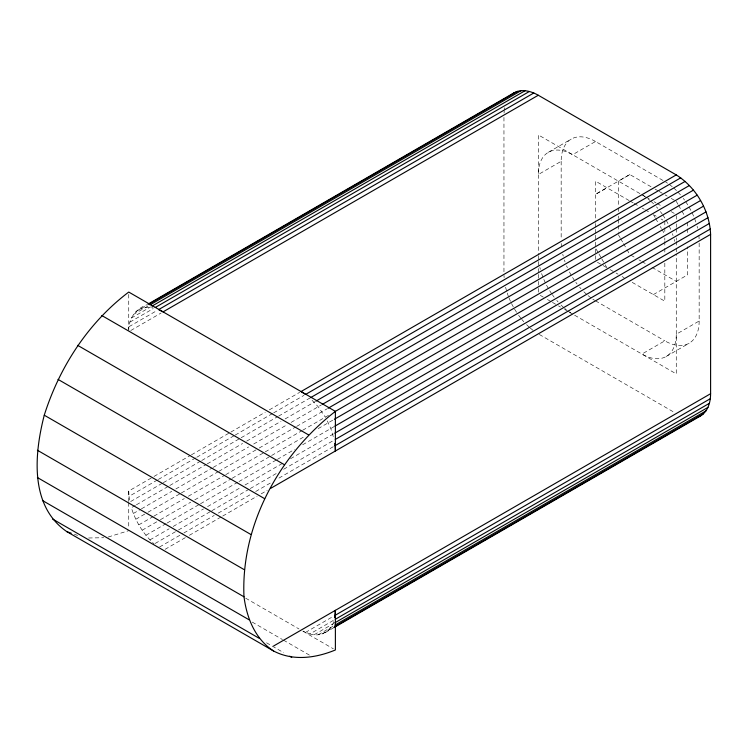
<?xml version="1.0" encoding="UTF-8"?>
<svg xmlns="http://www.w3.org/2000/svg" width="748" height="748" viewBox="0 0 748 748"><rect width="100%" height="100%" fill="white"/><g stroke="black" fill="none" stroke-linecap="round" stroke-linejoin="round"><path stroke-width="0.56" stroke-dasharray="3.74 2.81" d="M128.796 330.691C128.123 318.929 135.921 308.653 146.879 304.801M504.068 113.07L504.189 111.059M504.245 110.059L504.685 107.768M309.934 633.939C320.378 637.605 332.168 630.788 334.216 619.924L309.934 633.939L302.846 631.06M135.827 311.664L147.225 305.081M133.34 314.534L148.936 305.521M131.349 318.031L150.563 306.942M129.909 322.108L153.172 308.681M129.03 326.689L157.351 310.345M130.76 330.532L161.101 313.01M548.34 152.302L571.229 139.091M595.501 141.494A48.555 28.031 60 0 0 561.168 161.316L538.289 174.536A48.555 28.031 60 0 1 572.613 154.714L595.501 141.494L664.822 181.521M651.031 186.766L629.835 174.536L595.501 194.358L606.946 187.748M629.835 174.536L618.39 181.138L618.39 206.785M128.74 501.525L128.74 491.025L153.013 477.009M154.023 476.429L190.431 455.41M191.441 454.821L229.87 432.634M230.889 432.054L265.269 412.204M269.317 409.867L299.658 392.345M162.269 483.273L129.909 501.964L129.03 496.373L157.351 480.02M158.361 479.44L195.78 457.832M196.789 457.252L234.208 435.645M235.227 435.065L272.646 413.457M273.656 412.877L303.997 395.355M163.279 482.694L200.698 461.086M201.717 460.506L240.145 438.319M241.155 437.73L277.564 416.711M278.574 416.131L309.924 398.029L318.218 406.762L325.333 417.169M135.397 505.368L131.349 507.705C135.612 521.524 143.457 534.278 154.182 544.011M136.407 504.788L168.768 486.106M169.777 485.517L206.196 464.499M207.205 463.91L242.604 443.48M246.644 441.142L281.033 421.292M285.082 418.955L315.422 401.433M133.34 513.502L140.418 509.416M141.428 508.836L171.769 491.314M175.817 488.977L212.226 467.958M213.236 467.378L248.635 446.939M253.684 444.022L287.064 424.752M291.112 422.414L321.453 404.902M135.827 519.252L146.954 512.829M147.964 512.249L180.333 493.568M181.343 492.979L217.752 471.96M218.762 471.38L258.21 448.604M259.219 448.024L295.628 426.996M296.638 426.416L327.007 408.876M138.791 524.862L152.947 516.69M153.966 516.111L184.307 498.589M188.346 496.251L224.755 475.232M225.765 474.653L264.203 452.456M265.213 451.876L301.622 430.857M302.631 430.268L329.372 414.831M142.167 530.229L159.361 520.309M160.371 519.72L190.712 502.207M194.761 499.87L231.169 478.851M232.179 478.262L270.608 456.074M271.627 455.495L304.997 436.224M318.143 428.632L333.346 419.852M145.907 535.269L166.131 523.591M167.141 523.011L199.501 504.32M200.52 503.741L237.939 482.133M238.949 481.553L276.367 459.945M277.377 459.366L294.572 449.436M302.659 444.761L334.019 426.659M149.927 539.888L169.151 528.799M173.19 526.461L203.531 508.939M207.579 506.602L240.95 487.341M244.998 485.003L282.417 463.395M290.514 458.73L334.001 433.616M155.191 543.431L177.444 530.584M178.454 529.995L210.824 511.314M211.834 510.725L249.252 489.127M250.262 488.538L277.573 472.773M283.642 469.267L334.206 440.076M159.595 546.984L182.858 533.548M183.868 532.969L214.209 515.447M218.257 513.119L251.637 493.848M255.676 491.511L271.861 482.17M278.939 478.084L333.552 446.547M165.093 549.322L185.317 537.644M189.366 535.306L221.726 516.625M222.736 516.045L257.125 496.186M261.174 493.858L267.242 490.351M653.378 294.6L687.711 274.778L687.711 246.803M699.156 321.023A48.555 28.031 60 0 1 664.822 340.845L641.934 354.066A48.555 28.031 60 0 0 676.267 334.244L699.156 321.023L699.156 240.987M666.216 356.469L689.104 343.257M305.53 632.406L333.851 616.053M314.188 634.725L333.402 623.626M318.218 634.753L333.823 625.749M321.949 634.033L334.085 627.02M325.333 632.565L333.421 627.89M138.791 309.466L145.907 307.278L153.116 307.896M108.208 537.027L128.74 530.669M88.582 537.99L103.72 537.737M74.407 534.306L77.614 535.428M655.07 189.104L658.1 190.852M659.11 191.432L664.159 194.349M665.168 194.929L667.188 196.098M671.218 198.426L675.257 200.754M639.923 193.573L538.289 134.892L538.289 254.572M641.934 194.732L644.963 196.481M645.973 197.061L650.012 199.398M654.051 201.726L656.071 202.895M657.081 203.475L662.13 206.392M671.218 211.637L674.247 213.386M629.152 200.567L595.501 181.138L595.501 222.324M630.162 201.147L633.191 202.895M634.201 203.484L638.24 205.812M642.28 208.14L644.299 209.309M645.309 209.889L650.349 212.806M654.332 215.106L656.239 216.209M661.008 218.958L662.915 220.062M630.845 255.161L634.884 257.49M638.923 259.818L640.942 260.987M641.952 261.566L645.982 263.904M652.041 267.401L676.267 281.379M597.409 262.286L602.177 265.035M603.131 265.587L605.992 267.242M609.975 269.542L615.024 272.45M616.034 273.039L618.054 274.198M622.093 276.536L624.103 277.695M632.182 282.361L664.822 301.201L664.822 262.352M595.501 300.827L664.822 340.845M540.299 295.385L543.329 297.134M547.368 299.471L551.407 301.799M552.417 302.379L557.466 305.296M558.476 305.876L560.495 307.045M564.534 309.373L568.574 311.71M569.583 312.29L572.613 314.038M574.623 315.198L676.267 373.888L676.267 254.198M539.289 334.44L674.257 412.363M245.662 598.176L299.041 628.993M303.071 631.321L333.365 648.815M252.207 622.084L282.454 639.549M283.464 640.129L309.672 655.257M266.54 642.803L283.679 652.695M530.276 328.091L533.801 330.934M526.564 324.632L529.397 327.381M521.786 319.415L523.806 321.724M518.626 315.282L521.122 318.639M514.568 309.13L517.382 313.608M676.267 201.343L677.987 204.316M678.558 205.307L681.419 210.263M681.989 211.254L684.28 215.218M653.378 214.554L655.098 217.528M655.669 218.519L657.96 222.483M660.25 226.448L661.391 228.43M661.961 229.421L664.252 233.385M618.39 234.75L620.111 237.724M620.681 238.715L622.972 242.679M623.542 243.67L626.403 248.626M626.974 249.617L629.835 254.572M596.072 248.962L598.363 252.927M598.933 253.918L601.224 257.882M601.794 258.873L604.655 263.829M605.235 264.82L606.946 267.793M511.539 303.566L514.007 308.232M327.306 420.909L330.784 428.529L333.73 438.15M508.967 297.835L511.043 302.631M507.228 293.01L508.556 296.872M505.601 287.251L506.564 291.075M504.012 275.47L504.124 277.601M128.74 491.025L129.03 496.373M687.711 222.324L687.711 233.984M676.267 215.723L676.267 219.22M676.267 223.886L676.267 227.383M676.267 228.542L676.267 233.208M676.267 237.873L676.267 240.201M676.267 241.37L676.267 247.205M676.267 248.364L676.267 251.861M664.822 221.165L664.822 226.663M664.822 227.766L664.822 233.273M664.822 237.873L664.822 240.201M664.822 241.37L664.822 247.195M664.822 248.364L664.822 253.02M618.39 207.944L618.39 211.441M618.39 216.107L618.39 218.435M618.39 219.603L618.39 224.269M618.39 225.429L618.39 232.422M595.501 223.493L595.501 228.159M595.501 229.318L595.501 233.984M595.501 235.153L595.501 240.978M595.501 242.137L595.501 246.803M595.501 249.075L595.501 254.572M595.501 255.676L595.501 261.183M561.168 161.316L561.168 239.042M538.289 255.741L538.289 260.407M538.289 261.576L538.289 267.401M538.289 268.569L538.289 273.235M538.289 274.394L538.289 280.229M538.289 281.398L538.289 287.223M538.289 288.391L538.289 293.057M503.956 117.389L503.956 272.076M128.74 294.385L128.74 329.363M128.74 502.684L128.74 528.34M642.831 195.265A48.555 28.031 60 0 1 646.422 197.659M648.189 199.005A48.555 28.031 60 0 1 649.956 200.455M650.825 201.212A48.555 28.031 60 0 1 653.677 203.905M656.445 206.822A48.555 28.031 60 0 1 657.791 208.365M660.381 211.591A48.555 28.031 60 0 1 662.242 214.124M662.84 214.994A48.555 28.031 60 0 1 665.673 219.445M666.216 220.361A48.555 28.031 60 0 1 668.712 225.017M669.17 225.971A48.555 28.031 60 0 1 670.891 229.795M672.387 233.647A48.555 28.031 60 0 1 673.05 235.583M674.2 239.444A48.555 28.031 60 0 1 674.677 241.361M570.817 312.954A48.555 28.031 60 0 1 568.134 311.112M566.358 309.766A48.555 28.031 60 0 1 564.6 308.316M563.73 307.559A48.555 28.031 60 0 1 560.869 304.866M558.111 301.949A48.555 28.031 60 0 1 556.764 300.406M554.175 297.18A48.555 28.031 60 0 1 552.314 294.647M551.715 293.786A48.555 28.031 60 0 1 549.425 290.233M548.34 288.41A48.555 28.031 60 0 1 546.311 284.698M545.376 282.809A48.555 28.031 60 0 1 543.656 278.976M542.88 277.05A48.555 28.031 60 0 1 541.496 273.188M540.355 269.336A48.555 28.031 60 0 1 539.869 267.41M665.72 182.054A48.555 28.031 60 0 1 667.515 183.195M669.301 184.447A48.555 28.031 60 0 1 672.835 187.243M673.714 188A48.555 28.031 60 0 1 676.566 190.693M677.959 192.124A48.555 28.031 60 0 1 680.68 195.153M683.27 198.379A48.555 28.031 60 0 1 684.514 200.053M685.72 201.773A48.555 28.031 60 0 1 688.02 205.326M689.104 207.149A48.555 28.031 60 0 1 691.124 210.861M692.059 212.75A48.555 28.031 60 0 1 693.779 216.583M694.555 218.51A48.555 28.031 60 0 1 695.939 222.371M697.089 226.223A48.555 28.031 60 0 1 697.566 228.149M698.866 235.639A48.555 28.031 60 0 1 699.109 238.883M594.604 300.294A48.555 28.031 60 0 1 592.809 299.153M591.023 297.9A48.555 28.031 60 0 1 587.489 295.105M586.619 294.347A48.555 28.031 60 0 1 583.758 291.655M581 288.737A48.555 28.031 60 0 1 579.653 287.195M577.054 283.969A48.555 28.031 60 0 1 575.81 282.286M574.604 280.565A48.555 28.031 60 0 1 572.314 277.022M571.229 275.199A48.555 28.031 60 0 1 569.2 271.477M567.386 267.691A48.555 28.031 60 0 1 566.545 265.764M565.049 261.912A48.555 28.031 60 0 1 564.385 259.967M563.244 256.115A48.555 28.031 60 0 1 562.758 254.198M561.468 246.709A48.555 28.031 60 0 1 561.215 243.465"/><path stroke-width="1.12" d="M273.581 651.003L66.927 531.697C29.359 506.022 34.352 453.699 44.263 415.196C59.531 366.969 88.171 322.734 128.74 292.057L335.385 411.363C279.443 454.821 240.828 524.666 243.97 596.502C246.644 617.661 255.012 638.979 273.581 651.003C293.104 661.279 315.721 658.1 335.385 649.975L335.385 610.331L334.655 617.633M334.431 627.301L700.549 415.935C708.104 411.391 710.6 402.013 710.6 393.71L710.6 234.376C709.656 210.693 696.304 187.561 676.267 174.91L538.289 95.248C531.089 91.097 521.721 88.573 514.007 92.846L147.898 304.212M511.791 94.482L514.007 92.846M148.983 304.071L517.382 91.368M149.946 304.941L521.122 90.648M151.956 306.138L525.143 90.676M155.191 307.512L529.397 91.462M533.801 92.995L158.585 309.625L163.073 311.879L538.289 95.248M676.267 174.91L301.051 391.541L305.53 394.467L680.745 177.837M310.953 397.431L685.149 181.39M316.217 400.975L689.404 185.513M322.266 404.425L693.433 190.132M328.017 408.296L697.164 195.172M334.431 411.914L700.549 200.539M334.356 419.273L703.503 206.149M334.833 426.192L706 211.899M334.795 433.157L707.982 217.696M335.226 439.487L709.431 223.437M335.385 411.363L335.385 451.007L335.095 445.658L710.31 229.028M270.58 488.416L710.6 234.376M273.581 646.02L710.6 393.71M335.095 615.342L710.31 398.712M335.226 619.335L709.431 403.294M334.795 622.832L707.982 407.37M334.833 625.169L706 410.867M334.356 626.871L703.503 413.747M697.164 417.403L700.549 415.935M66.927 531.697L71.2 533.193M101.812 315.525L308.457 434.831M77.661 345.342L284.305 464.648M58.007 379.376L264.652 498.682M44.263 415.196L250.907 534.502M37.4 450.249L244.044 569.555M37.4 477.542L244.044 596.848M42.43 500.487L249.075 619.793M52.472 518.962L259.117 638.268M289.728 656.192L291.739 657.352M334.739 443.424L335.095 445.658"/></g></svg>
